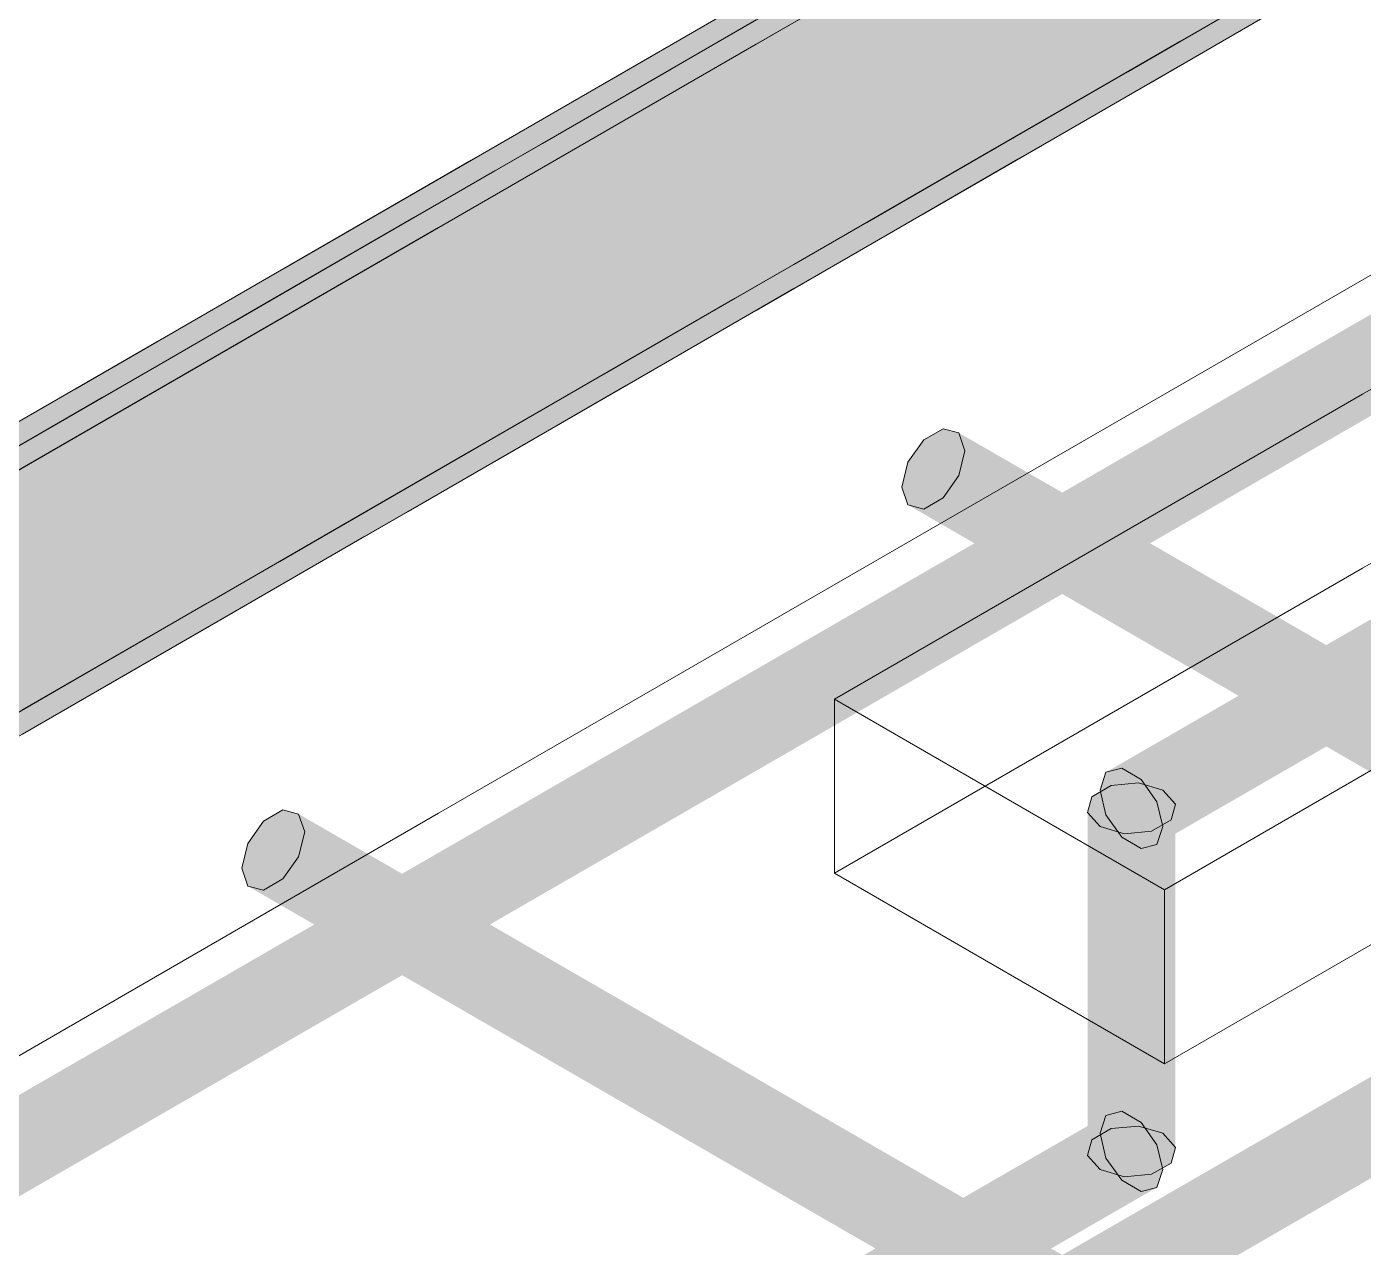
# Model space of a CAD drawing. Header units: metres. Extents: x 349021 to 349543, y 9281040 to 9281959.
# Drawn here: x 349206.5002 to 349206.8509, y 9281042.1017 to 9281042.4219 of the extents above; entities that cross this region are included whole.
import ezdxf

# ---------------------------------------------------------------- set-up
doc = ezdxf.new("R2010")
doc.units = ezdxf.units.M
doc.header["$LTSCALE"] = 0.25
doc.layers.add('ISO-3D', color=7, linetype='CONTINUOUS', lineweight=13)
doc.layers.add('ISO-3D-ARISTAS', color=250, linetype='CONTINUOUS', lineweight=13)

msp = doc.modelspace()

# ---------------------------------------------------------------- linework, layer by layer
at = {"layer": 'ISO-3D', "true_color": 0x22252b}
for points in [[(349206.82467, 9281042.43062), (349206.79003, 9281042.41062), (349206.82467, 9281042.46555), (349206.79003, 9281042.44555)], [(349206.82887, 9281042.4267), (349206.79455, 9281042.40689), (349206.82887, 9281042.4648), (349206.79455, 9281042.44499)], [(349206.76024, 9281042.42518), (349206.72592, 9281042.40536), (349206.76024, 9281042.46328), (349206.72592, 9281042.44346)], [(349206.75538, 9281042.42555), (349206.72074, 9281042.40555), (349206.75538, 9281042.46047), (349206.72074, 9281042.44047)], [(349206.72074, 9281042.44047), (349206.6861, 9281042.42047), (349206.72074, 9281042.44682), (349206.6861, 9281042.42682)], [(349206.72592, 9281042.40536), (349206.6916, 9281042.38555), (349206.72592, 9281042.44346), (349206.6916, 9281042.42365)], [(349206.79003, 9281042.41062), (349206.75538, 9281042.39062), (349206.79003, 9281042.44555), (349206.75538, 9281042.42555)], [(349206.79455, 9281042.40689), (349206.76024, 9281042.38708), (349206.79455, 9281042.44499), (349206.76024, 9281042.42518)], [(349206.72074, 9281042.40555), (349206.6861, 9281042.38555), (349206.72074, 9281042.44047), (349206.6861, 9281042.42047)], [(349206.83643, 9281042.43107), (349206.8027, 9281042.41159), (349206.83643, 9281042.43742), (349206.8027, 9281042.41794)], [(349206.6861, 9281042.42047), (349206.65146, 9281042.40047), (349206.6861, 9281042.42682), (349206.65146, 9281042.40682)], [(349206.6916, 9281042.38555), (349206.65728, 9281042.36574), (349206.6916, 9281042.42365), (349206.65728, 9281042.40384)], [(349206.75538, 9281042.39062), (349206.72074, 9281042.37062), (349206.75538, 9281042.42555), (349206.72074, 9281042.40555)], [(349206.76024, 9281042.38708), (349206.72592, 9281042.36726), (349206.76024, 9281042.42518), (349206.72592, 9281042.40536)], [(349206.6861, 9281042.38555), (349206.65146, 9281042.36555), (349206.6861, 9281042.42047), (349206.65146, 9281042.40047)], [(349206.8027, 9281042.41159), (349206.76896, 9281042.39211), (349206.8027, 9281042.41794), (349206.76896, 9281042.39846)], [(349206.65146, 9281042.40047), (349206.61682, 9281042.38047), (349206.65146, 9281042.40682), (349206.61682, 9281042.38682)], [(349206.72074, 9281042.37062), (349206.6861, 9281042.35062), (349206.72074, 9281042.40555), (349206.6861, 9281042.38555)], [(349206.72592, 9281042.36726), (349206.6916, 9281042.34745), (349206.72592, 9281042.40536), (349206.6916, 9281042.38555)], [(349206.65728, 9281042.36574), (349206.62297, 9281042.34592), (349206.65728, 9281042.40384), (349206.62297, 9281042.38402)], [(349206.65146, 9281042.36555), (349206.61682, 9281042.34555), (349206.65146, 9281042.40047), (349206.61682, 9281042.38047)], [(349206.76896, 9281042.39211), (349206.73523, 9281042.37264), (349206.76896, 9281042.39846), (349206.73523, 9281042.37899)], [(349206.61682, 9281042.38047), (349206.58218, 9281042.36047), (349206.61682, 9281042.38682), (349206.58218, 9281042.36682)], [(349206.62297, 9281042.34592), (349206.58865, 9281042.32611), (349206.62297, 9281042.38402), (349206.58865, 9281042.36421)], [(349206.6861, 9281042.35062), (349206.65146, 9281042.33062), (349206.6861, 9281042.38555), (349206.65146, 9281042.36555)], [(349206.6916, 9281042.34745), (349206.65728, 9281042.32764), (349206.6916, 9281042.38555), (349206.65728, 9281042.36574)], [(349206.61682, 9281042.34555), (349206.58218, 9281042.32555), (349206.61682, 9281042.38047), (349206.58218, 9281042.36047)], [(349206.73523, 9281042.37264), (349206.70149, 9281042.35316), (349206.73523, 9281042.37899), (349206.70149, 9281042.35951)], [(349206.58218, 9281042.36047), (349206.54754, 9281042.34047), (349206.58218, 9281042.36682), (349206.54754, 9281042.34682)], [(349206.58865, 9281042.32611), (349206.55433, 9281042.3063), (349206.58865, 9281042.36421), (349206.55433, 9281042.3444)], [(349206.65146, 9281042.33062), (349206.61682, 9281042.31062), (349206.65146, 9281042.36555), (349206.61682, 9281042.34555)], [(349206.65728, 9281042.32764), (349206.62297, 9281042.30782), (349206.65728, 9281042.36574), (349206.62297, 9281042.34592)], [(349206.58218, 9281042.32555), (349206.54754, 9281042.30555), (349206.58218, 9281042.36047), (349206.54754, 9281042.34047)], [(349206.70149, 9281042.35316), (349206.66775, 9281042.33368), (349206.70149, 9281042.35951), (349206.66775, 9281042.34003)], [(349206.54754, 9281042.34047), (349206.5129, 9281042.32047), (349206.54754, 9281042.34682), (349206.5129, 9281042.32682)], [(349206.61682, 9281042.31062), (349206.58218, 9281042.29062), (349206.61682, 9281042.34555), (349206.58218, 9281042.32555)], [(349206.62297, 9281042.30782), (349206.58865, 9281042.28801), (349206.62297, 9281042.34592), (349206.58865, 9281042.32611)], [(349206.55433, 9281042.3063), (349206.52001, 9281042.28648), (349206.55433, 9281042.3444), (349206.52001, 9281042.32458)], [(349206.54754, 9281042.30555), (349206.5129, 9281042.28555), (349206.54754, 9281042.34047), (349206.5129, 9281042.32047)], [(349206.66775, 9281042.33368), (349206.63402, 9281042.3142), (349206.66775, 9281042.34003), (349206.63402, 9281042.32055)], [(349206.5129, 9281042.32047), (349206.47826, 9281042.30047), (349206.5129, 9281042.32682), (349206.47826, 9281042.30682)], [(349206.52001, 9281042.28648), (349206.4857, 9281042.26667), (349206.52001, 9281042.32458), (349206.4857, 9281042.30477)], [(349206.58218, 9281042.29062), (349206.54754, 9281042.27062), (349206.58218, 9281042.32555), (349206.54754, 9281042.30555)], [(349206.58865, 9281042.28801), (349206.55433, 9281042.2682), (349206.58865, 9281042.32611), (349206.55433, 9281042.3063)], [(349206.5129, 9281042.28555), (349206.47826, 9281042.26555), (349206.5129, 9281042.32047), (349206.47826, 9281042.30047)], [(349206.63402, 9281042.3142), (349206.60028, 9281042.29473), (349206.63402, 9281042.32055), (349206.60028, 9281042.30108)], [(349206.54754, 9281042.27062), (349206.5129, 9281042.25062), (349206.54754, 9281042.30555), (349206.5129, 9281042.28555)], [(349206.55433, 9281042.2682), (349206.52001, 9281042.24838), (349206.55433, 9281042.3063), (349206.52001, 9281042.28648)], [(349206.60028, 9281042.29473), (349206.56655, 9281042.27525), (349206.60028, 9281042.30108), (349206.56655, 9281042.2816)], [(349206.52001, 9281042.24838), (349206.4857, 9281042.22857), (349206.52001, 9281042.28648), (349206.4857, 9281042.26667)], [(349206.5129, 9281042.25062), (349206.47826, 9281042.23062), (349206.5129, 9281042.28555), (349206.47826, 9281042.26555)], [(349206.56655, 9281042.27525), (349206.53281, 9281042.25577), (349206.56655, 9281042.2816), (349206.53281, 9281042.26212)], [(349206.53281, 9281042.25577), (349206.49907, 9281042.23629), (349206.53281, 9281042.26212), (349206.49907, 9281042.24264)]]:
    msp.add_solid(points, dxfattribs=at)
at = {"layer": 'ISO-3D', "true_color": 0x2b2e35}
for points in [[(349206.83643, 9281042.43742), (349206.8027, 9281042.41794), (349206.80619, 9281042.45488), (349206.77245, 9281042.4354)], [(349206.77245, 9281042.4354), (349206.73872, 9281042.41593), (349206.74221, 9281042.45287), (349206.70847, 9281042.43339)], [(349206.7697, 9281042.43064), (349206.73597, 9281042.41116), (349206.73671, 9281042.44969), (349206.70297, 9281042.43021)], [(349206.83643, 9281042.43107), (349206.8027, 9281042.41159), (349206.80344, 9281042.45012), (349206.7697, 9281042.43064)], [(349206.70847, 9281042.43339), (349206.67473, 9281042.41391), (349206.70297, 9281042.43656), (349206.66923, 9281042.41709)], [(349206.73872, 9281042.41593), (349206.70498, 9281042.39645), (349206.70847, 9281042.43339), (349206.67473, 9281042.41391)], [(349206.8027, 9281042.41794), (349206.76896, 9281042.39846), (349206.77245, 9281042.4354), (349206.73872, 9281042.41593)], [(349206.73597, 9281042.41116), (349206.70223, 9281042.39169), (349206.70297, 9281042.43021), (349206.66923, 9281042.41074)], [(349206.8027, 9281042.41159), (349206.76896, 9281042.39211), (349206.7697, 9281042.43064), (349206.73597, 9281042.41116)], [(349206.82887, 9281042.4267), (349206.79455, 9281042.40689), (349206.82337, 9281042.42988), (349206.78906, 9281042.41006)], [(349206.67473, 9281042.41391), (349206.641, 9281042.39443), (349206.66923, 9281042.41709), (349206.6355, 9281042.39761)], [(349206.76896, 9281042.39846), (349206.73523, 9281042.37899), (349206.73872, 9281042.41593), (349206.70498, 9281042.39645)], [(349206.70498, 9281042.39645), (349206.67124, 9281042.37697), (349206.67473, 9281042.41391), (349206.641, 9281042.39443)], [(349206.70223, 9281042.39169), (349206.66849, 9281042.37221), (349206.66923, 9281042.41074), (349206.6355, 9281042.39126)], [(349206.76896, 9281042.39211), (349206.73523, 9281042.37264), (349206.73597, 9281042.41116), (349206.70223, 9281042.39169)], [(349206.79455, 9281042.40689), (349206.76024, 9281042.38708), (349206.78906, 9281042.41006), (349206.75474, 9281042.39025)], [(349206.641, 9281042.39443), (349206.60726, 9281042.37496), (349206.6355, 9281042.39761), (349206.60176, 9281042.37813)], [(349206.67124, 9281042.37697), (349206.63751, 9281042.35749), (349206.641, 9281042.39443), (349206.60726, 9281042.37496)], [(349206.73523, 9281042.37899), (349206.70149, 9281042.35951), (349206.70498, 9281042.39645), (349206.67124, 9281042.37697)], [(349206.66849, 9281042.37221), (349206.63476, 9281042.35273), (349206.6355, 9281042.39126), (349206.60176, 9281042.37178)], [(349206.73523, 9281042.37264), (349206.70149, 9281042.35316), (349206.70223, 9281042.39169), (349206.66849, 9281042.37221)], [(349206.76024, 9281042.38708), (349206.72592, 9281042.36726), (349206.75474, 9281042.39025), (349206.72042, 9281042.37044)], [(349206.60726, 9281042.37496), (349206.57353, 9281042.35548), (349206.60176, 9281042.37813), (349206.56803, 9281042.35865)], [(349206.70149, 9281042.35951), (349206.66775, 9281042.34003), (349206.67124, 9281042.37697), (349206.63751, 9281042.35749)], [(349206.63751, 9281042.35749), (349206.60377, 9281042.33802), (349206.60726, 9281042.37496), (349206.57353, 9281042.35548)], [(349206.63476, 9281042.35273), (349206.60102, 9281042.33325), (349206.60176, 9281042.37178), (349206.56803, 9281042.3523)], [(349206.70149, 9281042.35316), (349206.66775, 9281042.33368), (349206.66849, 9281042.37221), (349206.63476, 9281042.35273)], [(349206.72592, 9281042.36726), (349206.6916, 9281042.34745), (349206.72042, 9281042.37044), (349206.6861, 9281042.35062)], [(349206.57353, 9281042.35548), (349206.53979, 9281042.336), (349206.56803, 9281042.35865), (349206.53429, 9281042.33918)], [(349206.66775, 9281042.34003), (349206.63402, 9281042.32055), (349206.63751, 9281042.35749), (349206.60377, 9281042.33802)], [(349206.60102, 9281042.33325), (349206.56729, 9281042.31378), (349206.56803, 9281042.3523), (349206.53429, 9281042.33283)], [(349206.60377, 9281042.33802), (349206.57004, 9281042.31854), (349206.57353, 9281042.35548), (349206.53979, 9281042.336)], [(349206.66775, 9281042.33368), (349206.63402, 9281042.3142), (349206.63476, 9281042.35273), (349206.60102, 9281042.33325)], [(349206.6916, 9281042.34745), (349206.65728, 9281042.32764), (349206.6861, 9281042.35062), (349206.65179, 9281042.33081)], [(349206.53979, 9281042.336), (349206.50605, 9281042.31652), (349206.53429, 9281042.33918), (349206.50056, 9281042.3197)], [(349206.57004, 9281042.31854), (349206.5363, 9281042.29906), (349206.53979, 9281042.336), (349206.50605, 9281042.31652)], [(349206.63402, 9281042.32055), (349206.60028, 9281042.30108), (349206.60377, 9281042.33802), (349206.57004, 9281042.31854)], [(349206.56729, 9281042.31378), (349206.53355, 9281042.2943), (349206.53429, 9281042.33283), (349206.50056, 9281042.31335)], [(349206.63402, 9281042.3142), (349206.60028, 9281042.29473), (349206.60102, 9281042.33325), (349206.56729, 9281042.31378)], [(349206.65728, 9281042.32764), (349206.62297, 9281042.30782), (349206.65179, 9281042.33081), (349206.61747, 9281042.311)], [(349206.50605, 9281042.31652), (349206.47232, 9281042.29705), (349206.50056, 9281042.3197), (349206.46682, 9281042.30022)], [(349206.60028, 9281042.30108), (349206.56655, 9281042.2816), (349206.57004, 9281042.31854), (349206.5363, 9281042.29906)], [(349206.5363, 9281042.29906), (349206.50256, 9281042.27958), (349206.50605, 9281042.31652), (349206.47232, 9281042.29705)], [(349206.60028, 9281042.29473), (349206.56655, 9281042.27525), (349206.56729, 9281042.31378), (349206.53355, 9281042.2943)], [(349206.53355, 9281042.2943), (349206.49982, 9281042.27482), (349206.50056, 9281042.31335), (349206.46682, 9281042.29387)], [(349206.62297, 9281042.30782), (349206.58865, 9281042.28801), (349206.61747, 9281042.311), (349206.58315, 9281042.29119)], [(349206.50256, 9281042.27958), (349206.46883, 9281042.26011), (349206.47232, 9281042.29705), (349206.43858, 9281042.27757)], [(349206.56655, 9281042.2816), (349206.53281, 9281042.26212), (349206.5363, 9281042.29906), (349206.50256, 9281042.27958)], [(349206.56655, 9281042.27525), (349206.53281, 9281042.25577), (349206.53355, 9281042.2943), (349206.49982, 9281042.27482)], [(349206.58865, 9281042.28801), (349206.55433, 9281042.2682), (349206.58315, 9281042.29119), (349206.54883, 9281042.27137)], [(349206.53281, 9281042.26212), (349206.49907, 9281042.24264), (349206.50256, 9281042.27958), (349206.46883, 9281042.26011)], [(349206.53281, 9281042.25577), (349206.49907, 9281042.23629), (349206.49982, 9281042.27482), (349206.46608, 9281042.25534)], [(349206.55433, 9281042.2682), (349206.52001, 9281042.24838), (349206.54883, 9281042.27137), (349206.51452, 9281042.25156)], [(349206.52001, 9281042.24838), (349206.4857, 9281042.22857), (349206.51452, 9281042.25156), (349206.4802, 9281042.23175)]]:
    msp.add_solid(points, dxfattribs=at)
at = {"layer": 'ISO-3D', "true_color": 0x553624}
for points in [[(349206.87104, 9281042.35313), (349206.87262, 9281042.35782), (349206.78844, 9281042.30543), (349206.79001, 9281042.31012)], [(349206.88754, 9281042.3436), (349206.88597, 9281042.33891), (349206.80494, 9281042.29591), (349206.80336, 9281042.29122)], [(349206.78844, 9281042.30543), (349206.79001, 9281042.31012), (349206.70583, 9281042.25774), (349206.70741, 9281042.26243)], [(349206.80494, 9281042.29591), (349206.80336, 9281042.29122), (349206.72233, 9281042.24822), (349206.72076, 9281042.24353)], [(349206.70583, 9281042.25774), (349206.70741, 9281042.26243), (349206.62323, 9281042.21005), (349206.6248, 9281042.21474)], [(349206.72233, 9281042.24822), (349206.72076, 9281042.24353), (349206.63973, 9281042.20052), (349206.63815, 9281042.19583)], [(349206.62323, 9281042.21005), (349206.6248, 9281042.21474), (349206.54062, 9281042.16236), (349206.5422, 9281042.16705)], [(349206.63973, 9281042.20052), (349206.63815, 9281042.19583), (349206.55712, 9281042.15283), (349206.55554, 9281042.14814)], [(349206.54062, 9281042.16236), (349206.5422, 9281042.16705), (349206.45802, 9281042.11466), (349206.45959, 9281042.11935)], [(349206.87904, 9281042.15774), (349206.88061, 9281042.16243), (349206.79643, 9281042.11005), (349206.79801, 9281042.11474)], [(349206.55712, 9281042.15283), (349206.55554, 9281042.14814), (349206.47451, 9281042.10514), (349206.47294, 9281042.10045)], [(349206.89554, 9281042.14822), (349206.89396, 9281042.14353), (349206.81293, 9281042.10052), (349206.81136, 9281042.09583)], [(349206.79643, 9281042.11005), (349206.79801, 9281042.11474), (349206.71383, 9281042.06236), (349206.7154, 9281042.06705)]]:
    msp.add_solid(points, dxfattribs=at)
at = {"layer": 'ISO-3D', "true_color": 0x67422b}
for points in [[(349206.87262, 9281042.35782), (349206.87674, 9281042.35889), (349206.79001, 9281042.31012), (349206.79414, 9281042.3112)], [(349206.88597, 9281042.33891), (349206.88184, 9281042.33783), (349206.80336, 9281042.29122), (349206.79924, 9281042.29014)], [(349206.79001, 9281042.31012), (349206.79414, 9281042.3112), (349206.70741, 9281042.26243), (349206.71153, 9281042.26351)], [(349206.80336, 9281042.29122), (349206.79924, 9281042.29014), (349206.72076, 9281042.24353), (349206.71663, 9281042.24245)], [(349206.70741, 9281042.26243), (349206.71153, 9281042.26351), (349206.6248, 9281042.21474), (349206.62893, 9281042.21582)], [(349206.72076, 9281042.24353), (349206.71663, 9281042.24245), (349206.63815, 9281042.19583), (349206.63403, 9281042.19476)], [(349206.6248, 9281042.21474), (349206.62893, 9281042.21582), (349206.5422, 9281042.16705), (349206.54632, 9281042.16812)], [(349206.63815, 9281042.19583), (349206.63403, 9281042.19476), (349206.55554, 9281042.14814), (349206.55142, 9281042.14706)], [(349206.5422, 9281042.16705), (349206.54632, 9281042.16812), (349206.45959, 9281042.11935), (349206.46372, 9281042.12043)], [(349206.88061, 9281042.16243), (349206.88474, 9281042.16351), (349206.79801, 9281042.11474), (349206.80213, 9281042.11582)], [(349206.55554, 9281042.14814), (349206.55142, 9281042.14706), (349206.47294, 9281042.10045), (349206.46881, 9281042.09937)], [(349206.89396, 9281042.14353), (349206.88984, 9281042.14245), (349206.81136, 9281042.09583), (349206.80723, 9281042.09476)], [(349206.79801, 9281042.11474), (349206.80213, 9281042.11582), (349206.7154, 9281042.06705), (349206.71953, 9281042.06812)]]:
    msp.add_solid(points, dxfattribs=at)
at = {"layer": 'ISO-3D', "true_color": 0x7c4f34}
for points in [[(349206.87674, 9281042.35889), (349206.88184, 9281042.35595), (349206.79414, 9281042.3112), (349206.79924, 9281042.30826)], [(349206.88184, 9281042.33783), (349206.87674, 9281042.34078), (349206.79924, 9281042.29014), (349206.79414, 9281042.29308)], [(349206.82322, 9281042.26871), (349206.81812, 9281042.26577), (349206.74061, 9281042.31641), (349206.73552, 9281042.31346)], [(349206.79414, 9281042.3112), (349206.79924, 9281042.30826), (349206.71153, 9281042.26351), (349206.71663, 9281042.26057)], [(349206.81812, 9281042.24765), (349206.82322, 9281042.2506), (349206.73552, 9281042.29534), (349206.74061, 9281042.29829)], [(349206.79924, 9281042.29014), (349206.79414, 9281042.29308), (349206.71663, 9281042.24245), (349206.71153, 9281042.24539)], [(349206.90582, 9281042.22102), (349206.90073, 9281042.21808), (349206.82322, 9281042.26871), (349206.81812, 9281042.26577)], [(349206.71153, 9281042.26351), (349206.71663, 9281042.26057), (349206.62893, 9281042.21582), (349206.63403, 9281042.21287)], [(349206.90073, 9281042.19996), (349206.90582, 9281042.2029), (349206.81812, 9281042.24765), (349206.82322, 9281042.2506)], [(349206.71663, 9281042.24245), (349206.71153, 9281042.24539), (349206.63403, 9281042.19476), (349206.62893, 9281042.1977)], [(349206.62893, 9281042.21582), (349206.63403, 9281042.21287), (349206.54632, 9281042.16812), (349206.55142, 9281042.16518)], [(349206.65001, 9281042.16871), (349206.64492, 9281042.16577), (349206.56741, 9281042.21641), (349206.56231, 9281042.21346)], [(349206.64492, 9281042.14765), (349206.65001, 9281042.1506), (349206.56231, 9281042.19534), (349206.56741, 9281042.19829)], [(349206.63403, 9281042.19476), (349206.62893, 9281042.1977), (349206.55142, 9281042.14706), (349206.54632, 9281042.15001)], [(349206.54632, 9281042.16812), (349206.55142, 9281042.16518), (349206.46372, 9281042.12043), (349206.46881, 9281042.11749)], [(349206.73262, 9281042.12102), (349206.72752, 9281042.11808), (349206.65001, 9281042.16871), (349206.64492, 9281042.16577)], [(349206.88474, 9281042.16351), (349206.88984, 9281042.16057), (349206.80213, 9281042.11582), (349206.80723, 9281042.11287)], [(349206.55142, 9281042.14706), (349206.54632, 9281042.15001), (349206.46881, 9281042.09937), (349206.46372, 9281042.10231)], [(349206.72752, 9281042.09996), (349206.73262, 9281042.1029), (349206.64492, 9281042.14765), (349206.65001, 9281042.1506)], [(349206.88984, 9281042.14245), (349206.88474, 9281042.14539), (349206.80723, 9281042.09476), (349206.80213, 9281042.0977)], [(349206.81522, 9281042.07333), (349206.81013, 9281042.07039), (349206.73262, 9281042.12102), (349206.72752, 9281042.11808)], [(349206.80213, 9281042.11582), (349206.80723, 9281042.11287), (349206.71953, 9281042.06812), (349206.72463, 9281042.06518)], [(349206.81013, 9281042.05227), (349206.81522, 9281042.05521), (349206.72752, 9281042.09996), (349206.73262, 9281042.1029)]]:
    msp.add_solid(points, dxfattribs=at)
at = {"layer": 'ISO-3D', "true_color": 0x7f5135}
for points in [[(349206.88184, 9281042.35595), (349206.88597, 9281042.35011), (349206.79924, 9281042.30826), (349206.80336, 9281042.30242)], [(349206.87674, 9281042.34078), (349206.87262, 9281042.34662), (349206.79414, 9281042.29308), (349206.79001, 9281042.29893)], [(349206.79924, 9281042.30826), (349206.80336, 9281042.30242), (349206.71663, 9281042.26057), (349206.72076, 9281042.25472)], [(349206.79414, 9281042.29308), (349206.79001, 9281042.29893), (349206.71153, 9281042.24539), (349206.70741, 9281042.25123)], [(349206.71663, 9281042.26057), (349206.72076, 9281042.25472), (349206.63403, 9281042.21287), (349206.63815, 9281042.20703)], [(349206.71153, 9281042.24539), (349206.70741, 9281042.25123), (349206.62893, 9281042.1977), (349206.6248, 9281042.20354)], [(349206.63403, 9281042.21287), (349206.63815, 9281042.20703), (349206.55142, 9281042.16518), (349206.55554, 9281042.15934)], [(349206.62893, 9281042.1977), (349206.6248, 9281042.20354), (349206.54632, 9281042.15001), (349206.5422, 9281042.15585)], [(349206.55142, 9281042.16518), (349206.55554, 9281042.15934), (349206.46881, 9281042.11749), (349206.47294, 9281042.11165)], [(349206.88984, 9281042.16057), (349206.89396, 9281042.15472), (349206.80723, 9281042.11287), (349206.81136, 9281042.10703)], [(349206.54632, 9281042.15001), (349206.5422, 9281042.15585), (349206.46372, 9281042.10231), (349206.45959, 9281042.10816)], [(349206.88474, 9281042.14539), (349206.88061, 9281042.15123), (349206.80213, 9281042.0977), (349206.79801, 9281042.10354)], [(349206.80723, 9281042.11287), (349206.81136, 9281042.10703), (349206.72463, 9281042.06518), (349206.72875, 9281042.05934)], [(349206.80213, 9281042.0977), (349206.79801, 9281042.10354), (349206.71953, 9281042.05001), (349206.7154, 9281042.05585)]]:
    msp.add_solid(points, dxfattribs=at)
at = {"layer": 'ISO-3D', "true_color": 0x70472f}
for points in [[(349206.87262, 9281042.34662), (349206.87104, 9281042.35313), (349206.79001, 9281042.29893), (349206.78844, 9281042.30543)], [(349206.88597, 9281042.35011), (349206.88754, 9281042.3436), (349206.80336, 9281042.30242), (349206.80494, 9281042.29591)], [(349206.79001, 9281042.29893), (349206.78844, 9281042.30543), (349206.70741, 9281042.25123), (349206.70583, 9281042.25774)], [(349206.80336, 9281042.30242), (349206.80494, 9281042.29591), (349206.72076, 9281042.25472), (349206.72233, 9281042.24822)], [(349206.70741, 9281042.25123), (349206.70583, 9281042.25774), (349206.6248, 9281042.20354), (349206.62323, 9281042.21005)], [(349206.72076, 9281042.25472), (349206.72233, 9281042.24822), (349206.63815, 9281042.20703), (349206.63973, 9281042.20052)], [(349206.6248, 9281042.20354), (349206.62323, 9281042.21005), (349206.5422, 9281042.15585), (349206.54062, 9281042.16236)], [(349206.63815, 9281042.20703), (349206.63973, 9281042.20052), (349206.55554, 9281042.15934), (349206.55712, 9281042.15283)], [(349206.5422, 9281042.15585), (349206.54062, 9281042.16236), (349206.45959, 9281042.10816), (349206.45802, 9281042.11466)], [(349206.55554, 9281042.15934), (349206.55712, 9281042.15283), (349206.47294, 9281042.11165), (349206.47451, 9281042.10514)], [(349206.88061, 9281042.15123), (349206.87904, 9281042.15774), (349206.79801, 9281042.10354), (349206.79643, 9281042.11005)], [(349206.89396, 9281042.15472), (349206.89554, 9281042.14822), (349206.81136, 9281042.10703), (349206.81293, 9281042.10052)], [(349206.79801, 9281042.10354), (349206.79643, 9281042.11005), (349206.7154, 9281042.05585), (349206.71383, 9281042.06236)], [(349206.81136, 9281042.10703), (349206.81293, 9281042.10052), (349206.72875, 9281042.05934), (349206.73032, 9281042.05283)]]:
    msp.add_solid(points, dxfattribs=at)
at = {"layer": 'ISO-3D', "true_color": 0x643f2a}
for points in [[(349206.73806, 9281042.30587), (349206.74061, 9281042.31641), (349206.73552, 9281042.31346)], [(349206.73806, 9281042.30587), (349206.74474, 9281042.31533), (349206.74061, 9281042.31641)], [(349206.73806, 9281042.30587), (349206.74631, 9281042.31064), (349206.74474, 9281042.31533)], [(349206.73806, 9281042.30587), (349206.73552, 9281042.31346), (349206.73139, 9281042.30762)], [(349206.73806, 9281042.30587), (349206.74474, 9281042.30413), (349206.74631, 9281042.31064)], [(349206.73806, 9281042.30587), (349206.73139, 9281042.30762), (349206.72982, 9281042.30111)], [(349206.73806, 9281042.30587), (349206.72982, 9281042.30111), (349206.73139, 9281042.29642)], [(349206.73806, 9281042.30587), (349206.73139, 9281042.29642), (349206.73552, 9281042.29534)], [(349206.73806, 9281042.30587), (349206.73552, 9281042.29534), (349206.74061, 9281042.29829)], [(349206.73806, 9281042.30587), (349206.74061, 9281042.29829), (349206.74474, 9281042.30413)], [(349206.56486, 9281042.20587), (349206.56741, 9281042.21641), (349206.56231, 9281042.21346)], [(349206.56486, 9281042.20587), (349206.57153, 9281042.21533), (349206.56741, 9281042.21641)], [(349206.56486, 9281042.20587), (349206.56231, 9281042.21346), (349206.55819, 9281042.20762)], [(349206.56486, 9281042.20587), (349206.57311, 9281042.21064), (349206.57153, 9281042.21533)], [(349206.56486, 9281042.20587), (349206.57153, 9281042.20413), (349206.57311, 9281042.21064)], [(349206.56486, 9281042.20587), (349206.55819, 9281042.20762), (349206.55661, 9281042.20111)], [(349206.56486, 9281042.20587), (349206.55661, 9281042.20111), (349206.55819, 9281042.19642)], [(349206.56486, 9281042.20587), (349206.55819, 9281042.19642), (349206.56231, 9281042.19534)], [(349206.56486, 9281042.20587), (349206.56231, 9281042.19534), (349206.56741, 9281042.19829)], [(349206.56486, 9281042.20587), (349206.56741, 9281042.19829), (349206.57153, 9281042.20413)]]:
    msp.add_solid(points, dxfattribs=at)
at = {"layer": 'ISO-3D', "true_color": 0x603d28}
for points in [[(349206.82734, 9281042.26763), (349206.82322, 9281042.26871), (349206.74474, 9281042.31533), (349206.74061, 9281042.31641)], [(349206.82892, 9281042.26295), (349206.82734, 9281042.26763), (349206.74631, 9281042.31064), (349206.74474, 9281042.31533)], [(349206.81242, 9281042.25342), (349206.814, 9281042.24873), (349206.72982, 9281042.30111), (349206.73139, 9281042.29642)], [(349206.814, 9281042.24873), (349206.81812, 9281042.24765), (349206.73139, 9281042.29642), (349206.73552, 9281042.29534)], [(349206.90995, 9281042.21994), (349206.90582, 9281042.22102), (349206.82734, 9281042.26763), (349206.82322, 9281042.26871)], [(349206.91152, 9281042.21525), (349206.90995, 9281042.21994), (349206.82892, 9281042.26295), (349206.82734, 9281042.26763)], [(349206.89503, 9281042.20573), (349206.8966, 9281042.20104), (349206.81242, 9281042.25342), (349206.814, 9281042.24873)], [(349206.8966, 9281042.20104), (349206.90073, 9281042.19996), (349206.814, 9281042.24873), (349206.81812, 9281042.24765)], [(349206.65414, 9281042.16763), (349206.65001, 9281042.16871), (349206.57153, 9281042.21533), (349206.56741, 9281042.21641)], [(349206.65571, 9281042.16295), (349206.65414, 9281042.16763), (349206.57311, 9281042.21064), (349206.57153, 9281042.21533)], [(349206.63922, 9281042.15342), (349206.64079, 9281042.14873), (349206.55661, 9281042.20111), (349206.55819, 9281042.19642)], [(349206.64079, 9281042.14873), (349206.64492, 9281042.14765), (349206.55819, 9281042.19642), (349206.56231, 9281042.19534)], [(349206.73674, 9281042.11994), (349206.73262, 9281042.12102), (349206.65414, 9281042.16763), (349206.65001, 9281042.16871)], [(349206.73832, 9281042.11525), (349206.73674, 9281042.11994), (349206.65571, 9281042.16295), (349206.65414, 9281042.16763)], [(349206.72182, 9281042.10573), (349206.7234, 9281042.10104), (349206.63922, 9281042.15342), (349206.64079, 9281042.14873)], [(349206.7234, 9281042.10104), (349206.72752, 9281042.09996), (349206.64079, 9281042.14873), (349206.64492, 9281042.14765)], [(349206.81935, 9281042.07225), (349206.81522, 9281042.07333), (349206.73674, 9281042.11994), (349206.73262, 9281042.12102)], [(349206.82092, 9281042.06756), (349206.81935, 9281042.07225), (349206.73832, 9281042.11525), (349206.73674, 9281042.11994)], [(349206.80443, 9281042.05804), (349206.806, 9281042.05335), (349206.72182, 9281042.10573), (349206.7234, 9281042.10104)]]:
    msp.add_solid(points, dxfattribs=at)
at = {"layer": 'ISO-3D', "true_color": 0x865538}
for points in [[(349206.81812, 9281042.26577), (349206.814, 9281042.25993), (349206.73552, 9281042.31346), (349206.73139, 9281042.30762)], [(349206.82322, 9281042.2506), (349206.82734, 9281042.25644), (349206.74061, 9281042.29829), (349206.74474, 9281042.30413)], [(349206.90073, 9281042.21808), (349206.8966, 9281042.21224), (349206.81812, 9281042.26577), (349206.814, 9281042.25993)], [(349206.90582, 9281042.2029), (349206.90995, 9281042.20874), (349206.82322, 9281042.2506), (349206.82734, 9281042.25644)], [(349206.64492, 9281042.16577), (349206.64079, 9281042.15993), (349206.56231, 9281042.21346), (349206.55819, 9281042.20762)], [(349206.65001, 9281042.1506), (349206.65414, 9281042.15644), (349206.56741, 9281042.19829), (349206.57153, 9281042.20413)], [(349206.72752, 9281042.11808), (349206.7234, 9281042.11224), (349206.64492, 9281042.16577), (349206.64079, 9281042.15993)], [(349206.73262, 9281042.1029), (349206.73674, 9281042.10874), (349206.65001, 9281042.1506), (349206.65414, 9281042.15644)], [(349206.81013, 9281042.07039), (349206.806, 9281042.06454), (349206.72752, 9281042.11808), (349206.7234, 9281042.11224)], [(349206.81522, 9281042.05521), (349206.81935, 9281042.06105), (349206.73262, 9281042.1029), (349206.73674, 9281042.10874)]]:
    msp.add_solid(points, dxfattribs=at)
at = {"layer": 'ISO-3D', "true_color": 0x7b4f34}
for points in [[(349206.82734, 9281042.25644), (349206.82892, 9281042.26295), (349206.74474, 9281042.30413), (349206.74631, 9281042.31064)], [(349206.814, 9281042.25993), (349206.81242, 9281042.25342), (349206.73139, 9281042.30762), (349206.72982, 9281042.30111)], [(349206.90995, 9281042.20874), (349206.91152, 9281042.21525), (349206.82734, 9281042.25644), (349206.82892, 9281042.26295)], [(349206.8966, 9281042.21224), (349206.89503, 9281042.20573), (349206.814, 9281042.25993), (349206.81242, 9281042.25342)], [(349206.65414, 9281042.15644), (349206.65571, 9281042.16295), (349206.57153, 9281042.20413), (349206.57311, 9281042.21064)], [(349206.64079, 9281042.15993), (349206.63922, 9281042.15342), (349206.55819, 9281042.20762), (349206.55661, 9281042.20111)], [(349206.73674, 9281042.10874), (349206.73832, 9281042.11525), (349206.65414, 9281042.15644), (349206.65571, 9281042.16295)], [(349206.7234, 9281042.11224), (349206.72182, 9281042.10573), (349206.64079, 9281042.15993), (349206.63922, 9281042.15342)], [(349206.81935, 9281042.06105), (349206.82092, 9281042.06756), (349206.73674, 9281042.10874), (349206.73832, 9281042.11525)], [(349206.806, 9281042.06454), (349206.80443, 9281042.05804), (349206.7234, 9281042.11224), (349206.72182, 9281042.10573)]]:
    msp.add_solid(points, dxfattribs=at)
at = {"layer": 'ISO-3D', "true_color": 0x4f4d49}
for points in [[(349206.85106, 9281042.26159), (349206.85263, 9281042.26628), (349206.78178, 9281042.22159), (349206.78335, 9281042.22628)], [(349206.86756, 9281042.25206), (349206.86598, 9281042.24737), (349206.79827, 9281042.21206), (349206.7967, 9281042.20737)], [(349206.78178, 9281042.13159), (349206.78335, 9281042.13628), (349206.6995, 9281042.08409), (349206.70108, 9281042.08878)], [(349206.79827, 9281042.12206), (349206.7967, 9281042.11737), (349206.716, 9281042.07456), (349206.71443, 9281042.06987)]]:
    msp.add_solid(points, dxfattribs=at)
at = {"layer": 'ISO-3D', "true_color": 0x605d58}
for points in [[(349206.85263, 9281042.26628), (349206.85676, 9281042.26736), (349206.78335, 9281042.22628), (349206.78748, 9281042.22736)], [(349206.86598, 9281042.24737), (349206.86186, 9281042.24629), (349206.7967, 9281042.20737), (349206.79257, 9281042.20629)], [(349206.80155, 9281042.21788), (349206.79827, 9281042.22159), (349206.80155, 9281042.12788), (349206.79827, 9281042.13159)], [(349206.7785, 9281042.21577), (349206.78178, 9281042.21206), (349206.7785, 9281042.12577), (349206.78178, 9281042.12206)], [(349206.78335, 9281042.13628), (349206.78748, 9281042.13736), (349206.70108, 9281042.08878), (349206.7052, 9281042.08986)], [(349206.7967, 9281042.11737), (349206.79257, 9281042.11629), (349206.71443, 9281042.06987), (349206.7103, 9281042.06879)]]:
    msp.add_solid(points, dxfattribs=at)
at = {"layer": 'ISO-3D', "true_color": 0x736f6a}
for points in [[(349206.85676, 9281042.26736), (349206.86186, 9281042.26441), (349206.78748, 9281042.22736), (349206.79257, 9281042.22441)], [(349206.86186, 9281042.24629), (349206.85676, 9281042.24924), (349206.79257, 9281042.20629), (349206.78748, 9281042.20924)], [(349206.79003, 9281042.21682), (349206.78473, 9281042.22283), (349206.77963, 9281042.21988)], [(349206.79003, 9281042.21682), (349206.79185, 9281042.22348), (349206.78473, 9281042.22283)], [(349206.79003, 9281042.21682), (349206.79827, 9281042.22159), (349206.79185, 9281042.22348)], [(349206.79003, 9281042.21682), (349206.77963, 9281042.21988), (349206.7785, 9281042.21577)], [(349206.79003, 9281042.21682), (349206.80155, 9281042.21788), (349206.79827, 9281042.22159)], [(349206.79003, 9281042.21682), (349206.7785, 9281042.21577), (349206.78178, 9281042.21206)], [(349206.79003, 9281042.21682), (349206.78178, 9281042.21206), (349206.7882, 9281042.21017)], [(349206.79003, 9281042.21682), (349206.7882, 9281042.21017), (349206.79532, 9281042.21082)], [(349206.79003, 9281042.21682), (349206.80042, 9281042.21377), (349206.80155, 9281042.21788)], [(349206.79003, 9281042.21682), (349206.79532, 9281042.21082), (349206.80042, 9281042.21377)], [(349206.78748, 9281042.13736), (349206.79257, 9281042.13441), (349206.7052, 9281042.08986), (349206.7103, 9281042.08691)], [(349206.79003, 9281042.12682), (349206.78473, 9281042.13283), (349206.77963, 9281042.12988)], [(349206.79003, 9281042.12682), (349206.79185, 9281042.13348), (349206.78473, 9281042.13283)], [(349206.79003, 9281042.12682), (349206.79827, 9281042.13159), (349206.79185, 9281042.13348)], [(349206.79003, 9281042.12682), (349206.80155, 9281042.12788), (349206.79827, 9281042.13159)], [(349206.79003, 9281042.12682), (349206.77963, 9281042.12988), (349206.7785, 9281042.12577)], [(349206.79003, 9281042.12682), (349206.80042, 9281042.12377), (349206.80155, 9281042.12788)], [(349206.79003, 9281042.12682), (349206.7785, 9281042.12577), (349206.78178, 9281042.12206)], [(349206.79003, 9281042.12682), (349206.78178, 9281042.12206), (349206.7882, 9281042.12017)], [(349206.79003, 9281042.12682), (349206.7882, 9281042.12017), (349206.79532, 9281042.12082)], [(349206.79003, 9281042.12682), (349206.79532, 9281042.12082), (349206.80042, 9281042.12377)], [(349206.79257, 9281042.11629), (349206.78748, 9281042.11924), (349206.7103, 9281042.06879), (349206.7052, 9281042.07174)]]:
    msp.add_solid(points, dxfattribs=at)
at = {"layer": 'ISO-3D', "true_color": 0x686560}
for points in [[(349206.85263, 9281042.25508), (349206.85106, 9281042.26159), (349206.78335, 9281042.21508), (349206.78178, 9281042.22159)], [(349206.86598, 9281042.25857), (349206.86756, 9281042.25206), (349206.7967, 9281042.21857), (349206.79827, 9281042.21206)], [(349206.78335, 9281042.12508), (349206.78178, 9281042.13159), (349206.70108, 9281042.07758), (349206.6995, 9281042.08409)], [(349206.7967, 9281042.12857), (349206.79827, 9281042.12206), (349206.71443, 9281042.08107), (349206.716, 9281042.07456)]]:
    msp.add_solid(points, dxfattribs=at)
at = {"layer": 'ISO-3D', "true_color": 0x76726d}
for points in [[(349206.86186, 9281042.26441), (349206.86598, 9281042.25857), (349206.79257, 9281042.22441), (349206.7967, 9281042.21857)], [(349206.85676, 9281042.24924), (349206.85263, 9281042.25508), (349206.78748, 9281042.20924), (349206.78335, 9281042.21508)], [(349206.79257, 9281042.13441), (349206.7967, 9281042.12857), (349206.7103, 9281042.08691), (349206.71443, 9281042.08107)], [(349206.78748, 9281042.11924), (349206.78335, 9281042.12508), (349206.7052, 9281042.07174), (349206.70108, 9281042.07758)]]:
    msp.add_solid(points, dxfattribs=at)
at = {"layer": 'ISO-3D', "true_color": 0x67645f}
for points in [[(349206.79003, 9281042.21682), (349206.78178, 9281042.22159), (349206.78335, 9281042.22628)], [(349206.79003, 9281042.21682), (349206.78335, 9281042.22628), (349206.78748, 9281042.22736)], [(349206.79003, 9281042.21682), (349206.78748, 9281042.22736), (349206.79257, 9281042.22441)], [(349206.79003, 9281042.21682), (349206.79257, 9281042.22441), (349206.7967, 9281042.21857)], [(349206.79003, 9281042.21682), (349206.78335, 9281042.21508), (349206.78178, 9281042.22159)], [(349206.79003, 9281042.21682), (349206.78748, 9281042.20924), (349206.78335, 9281042.21508)], [(349206.79003, 9281042.21682), (349206.79257, 9281042.20629), (349206.78748, 9281042.20924)], [(349206.79003, 9281042.21682), (349206.7967, 9281042.21857), (349206.79827, 9281042.21206)], [(349206.79003, 9281042.21682), (349206.7967, 9281042.20737), (349206.79257, 9281042.20629)], [(349206.79003, 9281042.21682), (349206.79827, 9281042.21206), (349206.7967, 9281042.20737)], [(349206.79003, 9281042.12682), (349206.78178, 9281042.13159), (349206.78335, 9281042.13628)], [(349206.79003, 9281042.12682), (349206.78335, 9281042.13628), (349206.78748, 9281042.13736)], [(349206.79003, 9281042.12682), (349206.78748, 9281042.13736), (349206.79257, 9281042.13441)], [(349206.79003, 9281042.12682), (349206.78335, 9281042.12508), (349206.78178, 9281042.13159)], [(349206.79003, 9281042.12682), (349206.79257, 9281042.13441), (349206.7967, 9281042.12857)], [(349206.79003, 9281042.12682), (349206.7967, 9281042.12857), (349206.79827, 9281042.12206)], [(349206.79003, 9281042.12682), (349206.78748, 9281042.11924), (349206.78335, 9281042.12508)], [(349206.79003, 9281042.12682), (349206.79257, 9281042.11629), (349206.78748, 9281042.11924)], [(349206.79003, 9281042.12682), (349206.7967, 9281042.11737), (349206.79257, 9281042.11629)], [(349206.79003, 9281042.12682), (349206.79827, 9281042.12206), (349206.7967, 9281042.11737)]]:
    msp.add_solid(points, dxfattribs=at)
at = {"layer": 'ISO-3D', "true_color": 0x5d5a55}
for points in [[(349206.78473, 9281042.22283), (349206.77963, 9281042.21988), (349206.78473, 9281042.13283), (349206.77963, 9281042.12988)], [(349206.79532, 9281042.21082), (349206.80042, 9281042.21377), (349206.79532, 9281042.12082), (349206.80042, 9281042.12377)]]:
    msp.add_solid(points, dxfattribs=at)
at = {"layer": 'ISO-3D', "true_color": 0x6a6762}
for points in [[(349206.79185, 9281042.22348), (349206.78473, 9281042.22283), (349206.79185, 9281042.13348), (349206.78473, 9281042.13283)], [(349206.7882, 9281042.21017), (349206.79532, 9281042.21082), (349206.7882, 9281042.12017), (349206.79532, 9281042.12082)]]:
    msp.add_solid(points, dxfattribs=at)
at = {"layer": 'ISO-3D', "true_color": 0x6c6863}
for points in [[(349206.79827, 9281042.22159), (349206.79185, 9281042.22348), (349206.79827, 9281042.13159), (349206.79185, 9281042.13348)], [(349206.78178, 9281042.21206), (349206.7882, 9281042.21017), (349206.78178, 9281042.12206), (349206.7882, 9281042.12017)]]:
    msp.add_solid(points, dxfattribs=at)
at = {"layer": 'ISO-3D', "true_color": 0x4a4744}
for points in [[(349206.77963, 9281042.21988), (349206.7785, 9281042.21577), (349206.77963, 9281042.12988), (349206.7785, 9281042.12577)], [(349206.80042, 9281042.21377), (349206.80155, 9281042.21788), (349206.80042, 9281042.12377), (349206.80155, 9281042.12788)]]:
    msp.add_solid(points, dxfattribs=at)
at = {"layer": 'ISO-3D-ARISTAS', "color": 250}
for p, q in [((349206.6916, 9281042.4173), (349206.83017, 9281042.4973)), ((349206.60826, 9281042.36918), (349206.77494, 9281042.46542)), ((349206.66923, 9281042.41709), (349206.70297, 9281042.43656)), ((349206.83643, 9281042.43742), (349206.8027, 9281042.41794)), ((349206.8027, 9281042.41794), (349206.83643, 9281042.43742)), ((349206.66923, 9281042.41074), (349206.70297, 9281042.43021)), ((349206.78906, 9281042.41006), (349206.82337, 9281042.42988)), ((349206.82467, 9281042.43062), (349206.79003, 9281042.41062)), ((349206.83643, 9281042.43107), (349206.8027, 9281042.41159)), ((349206.83643, 9281042.43107), (349206.8027, 9281042.41159)), ((349206.65146, 9281042.40682), (349206.6861, 9281042.42682)), ((349206.82887, 9281042.4267), (349206.79455, 9281042.40689)), ((349206.82887, 9281042.4267), (349206.79455, 9281042.40689)), ((349206.65728, 9281042.40384), (349206.6916, 9281042.42365)), ((349206.55304, 9281042.3373), (349206.6916, 9281042.4173)), ((349206.6355, 9281042.39761), (349206.66923, 9281042.41709)), ((349206.8027, 9281042.41794), (349206.76896, 9281042.39846)), ((349206.76896, 9281042.39846), (349206.8027, 9281042.41794)), ((349206.6355, 9281042.39126), (349206.66923, 9281042.41074)), ((349206.75474, 9281042.39025), (349206.78906, 9281042.41006)), ((349206.79003, 9281042.41062), (349206.75538, 9281042.39062)), ((349206.8027, 9281042.41159), (349206.76896, 9281042.39211)), ((349206.8027, 9281042.41159), (349206.76896, 9281042.39211)), ((349206.61682, 9281042.38682), (349206.65146, 9281042.40682)), ((349206.79455, 9281042.40689), (349206.76024, 9281042.38708)), ((349206.79455, 9281042.40689), (349206.76024, 9281042.38708)), ((349206.94163, 9281042.408), (349206.77494, 9281042.31177)), ((349206.77494, 9281042.31177), (349206.94163, 9281042.408)), ((349206.98921, 9281042.40547), (349206.85065, 9281042.32547)), ((349206.85065, 9281042.32547), (349206.98921, 9281042.40547)), ((349206.62297, 9281042.38402), (349206.65728, 9281042.40384)), ((349206.76896, 9281042.39846), (349206.73523, 9281042.37899)), ((349206.73523, 9281042.37899), (349206.76896, 9281042.39846)), ((349206.60176, 9281042.37813), (349206.6355, 9281042.39761)), ((349206.60176, 9281042.37178), (349206.6355, 9281042.39126)), ((349206.76896, 9281042.39211), (349206.73523, 9281042.37264)), ((349206.76896, 9281042.39211), (349206.73523, 9281042.37264)), ((349206.72042, 9281042.37044), (349206.75474, 9281042.39025)), ((349206.75538, 9281042.39062), (349206.72074, 9281042.37062)), ((349206.58218, 9281042.36682), (349206.61682, 9281042.38682)), ((349206.58865, 9281042.36421), (349206.62297, 9281042.38402)), ((349206.76024, 9281042.38708), (349206.72592, 9281042.36726)), ((349206.76024, 9281042.38708), (349206.72592, 9281042.36726)), ((349206.56803, 9281042.35865), (349206.60176, 9281042.37813)), ((349206.73523, 9281042.37899), (349206.70149, 9281042.35951)), ((349206.70149, 9281042.35951), (349206.73523, 9281042.37899)), ((349206.56803, 9281042.3523), (349206.60176, 9281042.37178)), ((349206.72074, 9281042.37062), (349206.6861, 9281042.35062)), ((349206.6861, 9281042.35062), (349206.72042, 9281042.37044)), ((349206.73523, 9281042.37264), (349206.70149, 9281042.35316)), ((349206.73523, 9281042.37264), (349206.70149, 9281042.35316)), ((349206.44157, 9281042.27295), (349206.60826, 9281042.36918)), ((349206.54754, 9281042.34682), (349206.58218, 9281042.36682)), ((349206.72592, 9281042.36726), (349206.6916, 9281042.34745)), ((349206.72592, 9281042.36726), (349206.6916, 9281042.34745)), ((349206.55433, 9281042.3444), (349206.58865, 9281042.36421)), ((349206.70149, 9281042.35951), (349206.66775, 9281042.34003)), ((349206.66775, 9281042.34003), (349206.70149, 9281042.35951)), ((349206.98921, 9281042.35982), (349206.85065, 9281042.27982)), ((349206.85065, 9281042.27982), (349206.98921, 9281042.35982)), ((349206.53429, 9281042.33918), (349206.56803, 9281042.35865)), ((349206.53429, 9281042.33283), (349206.56803, 9281042.3523)), ((349206.70149, 9281042.35316), (349206.66775, 9281042.33368)), ((349206.70149, 9281042.35316), (349206.66775, 9281042.33368)), ((349206.6861, 9281042.35062), (349206.65146, 9281042.33062)), ((349206.65179, 9281042.33081), (349206.6861, 9281042.35062)), ((349206.5129, 9281042.32682), (349206.54754, 9281042.34682)), ((349206.6916, 9281042.34745), (349206.65728, 9281042.32764)), ((349206.6916, 9281042.34745), (349206.65728, 9281042.32764)), ((349206.52001, 9281042.32458), (349206.55433, 9281042.3444)), ((349206.50056, 9281042.3197), (349206.53429, 9281042.33918)), ((349206.66775, 9281042.34003), (349206.63402, 9281042.32055)), ((349206.63402, 9281042.32055), (349206.66775, 9281042.34003)), ((349206.40476, 9281042.25169), (349206.55304, 9281042.3373)), ((349206.50056, 9281042.31335), (349206.53429, 9281042.33283)), ((349206.66775, 9281042.33368), (349206.63402, 9281042.3142)), ((349206.66775, 9281042.33368), (349206.63402, 9281042.3142)), ((349206.65146, 9281042.33062), (349206.61682, 9281042.31062)), ((349206.61747, 9281042.311), (349206.65179, 9281042.33081)), ((349206.47826, 9281042.30682), (349206.5129, 9281042.32682)), ((349206.4857, 9281042.30477), (349206.52001, 9281042.32458)), ((349206.65728, 9281042.32764), (349206.62297, 9281042.30782)), ((349206.65728, 9281042.32764), (349206.62297, 9281042.30782)), ((349206.85065, 9281042.32547), (349206.71208, 9281042.24547)), ((349206.71208, 9281042.24547), (349206.85065, 9281042.32547)), ((349206.46682, 9281042.30022), (349206.50056, 9281042.3197)), ((349206.63402, 9281042.32055), (349206.60028, 9281042.30108)), ((349206.60028, 9281042.30108), (349206.63402, 9281042.32055)), ((349206.63402, 9281042.3142), (349206.60028, 9281042.29473)), ((349206.63402, 9281042.3142), (349206.60028, 9281042.29473)), ((349206.74061, 9281042.31641), (349206.73552, 9281042.31346)), ((349206.73552, 9281042.31346), (349206.74061, 9281042.31641)), ((349206.74474, 9281042.31533), (349206.74061, 9281042.31641)), ((349206.74061, 9281042.31641), (349206.74474, 9281042.31533)), ((349206.74631, 9281042.31064), (349206.74474, 9281042.31533)), ((349206.74474, 9281042.31533), (349206.74631, 9281042.31064)), ((349206.46682, 9281042.29387), (349206.50056, 9281042.31335)), ((349206.61682, 9281042.31062), (349206.58218, 9281042.29062)), ((349206.58315, 9281042.29119), (349206.61747, 9281042.311)), ((349206.77494, 9281042.31177), (349206.60826, 9281042.21553)), ((349206.60826, 9281042.21553), (349206.77494, 9281042.31177)), ((349206.73552, 9281042.31346), (349206.73139, 9281042.30762)), ((349206.73139, 9281042.30762), (349206.73552, 9281042.31346)), ((349206.74474, 9281042.30413), (349206.74631, 9281042.31064)), ((349206.74631, 9281042.31064), (349206.74474, 9281042.30413)), ((349206.62297, 9281042.30782), (349206.58865, 9281042.28801)), ((349206.62297, 9281042.30782), (349206.58865, 9281042.28801)), ((349206.73139, 9281042.30762), (349206.72982, 9281042.30111)), ((349206.72982, 9281042.30111), (349206.73139, 9281042.30762)), ((349206.74061, 9281042.29829), (349206.74474, 9281042.30413)), ((349206.74474, 9281042.30413), (349206.74061, 9281042.29829)), ((349206.60028, 9281042.30108), (349206.56655, 9281042.2816)), ((349206.56655, 9281042.2816), (349206.60028, 9281042.30108)), ((349206.72982, 9281042.30111), (349206.73139, 9281042.29642)), ((349206.73139, 9281042.29642), (349206.72982, 9281042.30111)), ((349206.73139, 9281042.29642), (349206.73552, 9281042.29534)), ((349206.73552, 9281042.29534), (349206.73139, 9281042.29642)), ((349206.73552, 9281042.29534), (349206.74061, 9281042.29829)), ((349206.74061, 9281042.29829), (349206.73552, 9281042.29534)), ((349206.60028, 9281042.29473), (349206.56655, 9281042.27525)), ((349206.60028, 9281042.29473), (349206.56655, 9281042.27525)), ((349206.58218, 9281042.29062), (349206.54754, 9281042.27062)), ((349206.54883, 9281042.27137), (349206.58315, 9281042.29119)), ((349206.58865, 9281042.28801), (349206.55433, 9281042.2682)), ((349206.58865, 9281042.28801), (349206.55433, 9281042.2682)), ((349206.56655, 9281042.2816), (349206.53281, 9281042.26212)), ((349206.53281, 9281042.26212), (349206.56655, 9281042.2816)), ((349206.85065, 9281042.27982), (349206.71208, 9281042.19982)), ((349206.71208, 9281042.19982), (349206.85065, 9281042.27982)), ((349206.56655, 9281042.27525), (349206.53281, 9281042.25577)), ((349206.56655, 9281042.27525), (349206.53281, 9281042.25577)), ((349206.79869, 9281042.19547), (349206.93725, 9281042.27547)), ((349206.79869, 9281042.19547), (349206.93725, 9281042.27547)), ((349206.54754, 9281042.27062), (349206.5129, 9281042.25062)), ((349206.51452, 9281042.25156), (349206.54883, 9281042.27137)), ((349206.55433, 9281042.2682), (349206.52001, 9281042.24838)), ((349206.55433, 9281042.2682), (349206.52001, 9281042.24838)), ((349206.53281, 9281042.26212), (349206.49907, 9281042.24264)), ((349206.49907, 9281042.24264), (349206.53281, 9281042.26212)), ((349206.53281, 9281042.25577), (349206.49907, 9281042.23629)), ((349206.53281, 9281042.25577), (349206.49907, 9281042.23629)), ((349206.5129, 9281042.25062), (349206.47826, 9281042.23062)), ((349206.4802, 9281042.23175), (349206.51452, 9281042.25156)), ((349206.52001, 9281042.24838), (349206.4857, 9281042.22857)), ((349206.52001, 9281042.24838), (349206.4857, 9281042.22857)), ((349206.71208, 9281042.19982), (349206.71208, 9281042.24547)), ((349206.71208, 9281042.19982), (349206.71208, 9281042.24547)), ((349206.71208, 9281042.24547), (349206.79869, 9281042.19547)), ((349206.71208, 9281042.24547), (349206.79869, 9281042.19547)), ((349206.93725, 9281042.22982), (349206.79869, 9281042.14982)), ((349206.93725, 9281042.22982), (349206.79869, 9281042.14982)), ((349206.78335, 9281042.22628), (349206.78178, 9281042.22159)), ((349206.78178, 9281042.22159), (349206.78335, 9281042.22628)), ((349206.78748, 9281042.22736), (349206.78335, 9281042.22628)), ((349206.78335, 9281042.22628), (349206.78748, 9281042.22736)), ((349206.79257, 9281042.22441), (349206.78748, 9281042.22736)), ((349206.78748, 9281042.22736), (349206.79257, 9281042.22441)), ((349206.78473, 9281042.22283), (349206.77963, 9281042.21988)), ((349206.78473, 9281042.22283), (349206.77963, 9281042.21988)), ((349206.79185, 9281042.22348), (349206.78473, 9281042.22283)), ((349206.79185, 9281042.22348), (349206.78473, 9281042.22283)), ((349206.79827, 9281042.22159), (349206.79185, 9281042.22348)), ((349206.79827, 9281042.22159), (349206.79185, 9281042.22348)), ((349206.7967, 9281042.21857), (349206.79257, 9281042.22441)), ((349206.79257, 9281042.22441), (349206.7967, 9281042.21857)), ((349206.77963, 9281042.21988), (349206.7785, 9281042.21577)), ((349206.77963, 9281042.21988), (349206.7785, 9281042.21577)), ((349206.78178, 9281042.22159), (349206.78335, 9281042.21508)), ((349206.78335, 9281042.21508), (349206.78178, 9281042.22159)), ((349206.80155, 9281042.21788), (349206.79827, 9281042.22159)), ((349206.80155, 9281042.21788), (349206.79827, 9281042.22159)), ((349206.60826, 9281042.21553), (349206.44157, 9281042.1193)), ((349206.44157, 9281042.1193), (349206.60826, 9281042.21553)), ((349206.56741, 9281042.21641), (349206.56231, 9281042.21346)), ((349206.56231, 9281042.21346), (349206.56741, 9281042.21641)), ((349206.57153, 9281042.21533), (349206.56741, 9281042.21641)), ((349206.56741, 9281042.21641), (349206.57153, 9281042.21533)), ((349206.7785, 9281042.21577), (349206.78178, 9281042.21206)), ((349206.7785, 9281042.21577), (349206.78178, 9281042.21206)), ((349206.79827, 9281042.21206), (349206.7967, 9281042.21857)), ((349206.7967, 9281042.21857), (349206.79827, 9281042.21206)), ((349206.80042, 9281042.21377), (349206.80155, 9281042.21788)), ((349206.80042, 9281042.21377), (349206.80155, 9281042.21788)), ((349206.56231, 9281042.21346), (349206.55819, 9281042.20762)), ((349206.55819, 9281042.20762), (349206.56231, 9281042.21346)), ((349206.57311, 9281042.21064), (349206.57153, 9281042.21533)), ((349206.57153, 9281042.21533), (349206.57311, 9281042.21064)), ((349206.78178, 9281042.21206), (349206.7882, 9281042.21017)), ((349206.78178, 9281042.21206), (349206.7882, 9281042.21017)), ((349206.78335, 9281042.21508), (349206.78748, 9281042.20924)), ((349206.78748, 9281042.20924), (349206.78335, 9281042.21508)), ((349206.79532, 9281042.21082), (349206.80042, 9281042.21377)), ((349206.79532, 9281042.21082), (349206.80042, 9281042.21377)), ((349206.7967, 9281042.20737), (349206.79827, 9281042.21206)), ((349206.79827, 9281042.21206), (349206.7967, 9281042.20737)), ((349206.57153, 9281042.20413), (349206.57311, 9281042.21064)), ((349206.57311, 9281042.21064), (349206.57153, 9281042.20413)), ((349206.78748, 9281042.20924), (349206.79257, 9281042.20629)), ((349206.79257, 9281042.20629), (349206.78748, 9281042.20924)), ((349206.7882, 9281042.21017), (349206.79532, 9281042.21082)), ((349206.7882, 9281042.21017), (349206.79532, 9281042.21082)), ((349206.55819, 9281042.20762), (349206.55661, 9281042.20111)), ((349206.55661, 9281042.20111), (349206.55819, 9281042.20762)), ((349206.79257, 9281042.20629), (349206.7967, 9281042.20737)), ((349206.7967, 9281042.20737), (349206.79257, 9281042.20629)), ((349206.56741, 9281042.19829), (349206.57153, 9281042.20413)), ((349206.57153, 9281042.20413), (349206.56741, 9281042.19829)), ((349206.55661, 9281042.20111), (349206.55819, 9281042.19642)), ((349206.55819, 9281042.19642), (349206.55661, 9281042.20111)), ((349206.56231, 9281042.19534), (349206.56741, 9281042.19829)), ((349206.56741, 9281042.19829), (349206.56231, 9281042.19534)), ((349206.79869, 9281042.14982), (349206.71208, 9281042.19982)), ((349206.79869, 9281042.14982), (349206.71208, 9281042.19982)), ((349206.55819, 9281042.19642), (349206.56231, 9281042.19534)), ((349206.56231, 9281042.19534), (349206.55819, 9281042.19642)), ((349206.79869, 9281042.14982), (349206.79869, 9281042.19547)), ((349206.79869, 9281042.19547), (349206.79869, 9281042.14982)), ((349206.78178, 9281042.13159), (349206.78335, 9281042.13628)), ((349206.78178, 9281042.13159), (349206.78335, 9281042.13628)), ((349206.78335, 9281042.13628), (349206.78748, 9281042.13736)), ((349206.78335, 9281042.13628), (349206.78748, 9281042.13736)), ((349206.78748, 9281042.13736), (349206.79257, 9281042.13441)), ((349206.78748, 9281042.13736), (349206.79257, 9281042.13441)), ((349206.78473, 9281042.13283), (349206.77963, 9281042.12988)), ((349206.77963, 9281042.12988), (349206.78473, 9281042.13283)), ((349206.78335, 9281042.12508), (349206.78178, 9281042.13159)), ((349206.78335, 9281042.12508), (349206.78178, 9281042.13159)), ((349206.79185, 9281042.13348), (349206.78473, 9281042.13283)), ((349206.78473, 9281042.13283), (349206.79185, 9281042.13348)), ((349206.79827, 9281042.13159), (349206.79185, 9281042.13348)), ((349206.79185, 9281042.13348), (349206.79827, 9281042.13159)), ((349206.79257, 9281042.13441), (349206.7967, 9281042.12857)), ((349206.79257, 9281042.13441), (349206.7967, 9281042.12857)), ((349206.80155, 9281042.12788), (349206.79827, 9281042.13159)), ((349206.79827, 9281042.13159), (349206.80155, 9281042.12788)), ((349206.77963, 9281042.12988), (349206.7785, 9281042.12577)), ((349206.7785, 9281042.12577), (349206.77963, 9281042.12988)), ((349206.7967, 9281042.12857), (349206.79827, 9281042.12206)), ((349206.7967, 9281042.12857), (349206.79827, 9281042.12206)), ((349206.80042, 9281042.12377), (349206.80155, 9281042.12788)), ((349206.80155, 9281042.12788), (349206.80042, 9281042.12377)), ((349206.7785, 9281042.12577), (349206.78178, 9281042.12206)), ((349206.78178, 9281042.12206), (349206.7785, 9281042.12577)), ((349206.78748, 9281042.11924), (349206.78335, 9281042.12508)), ((349206.78748, 9281042.11924), (349206.78335, 9281042.12508)), ((349206.78178, 9281042.12206), (349206.7882, 9281042.12017)), ((349206.7882, 9281042.12017), (349206.78178, 9281042.12206)), ((349206.7882, 9281042.12017), (349206.79532, 9281042.12082)), ((349206.79532, 9281042.12082), (349206.7882, 9281042.12017)), ((349206.79532, 9281042.12082), (349206.80042, 9281042.12377)), ((349206.80042, 9281042.12377), (349206.79532, 9281042.12082)), ((349206.79827, 9281042.12206), (349206.7967, 9281042.11737)), ((349206.79827, 9281042.12206), (349206.7967, 9281042.11737)), ((349206.79257, 9281042.11629), (349206.78748, 9281042.11924)), ((349206.79257, 9281042.11629), (349206.78748, 9281042.11924)), ((349206.7967, 9281042.11737), (349206.79257, 9281042.11629)), ((349206.7967, 9281042.11737), (349206.79257, 9281042.11629))]:
    msp.add_line(p, q, dxfattribs=at)

doc.saveas('drawing.dxf')
